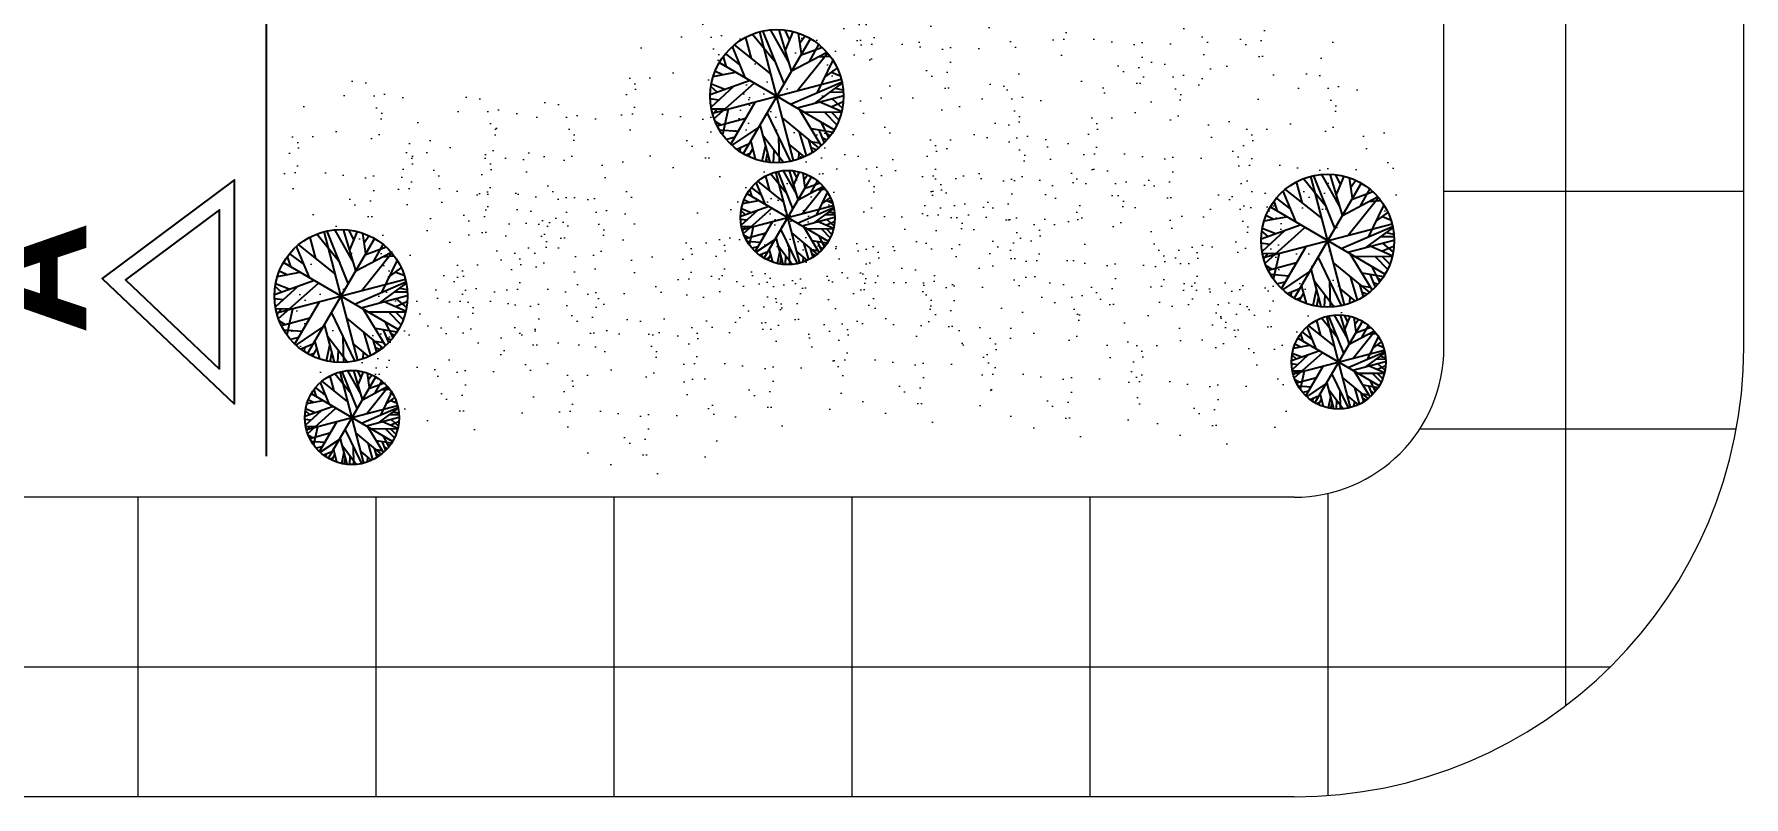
# Model space of a CAD drawing. Header units: millimetres. Extents: x 287 to 445, y 520 to 576.
# Drawn here: x 357.1 to 368.5, y 520.41 to 525.5 of the extents above; entities that cross this region are included whole.
import ezdxf

# ---------------------------------------------------------------- set-up
doc = ezdxf.new("R2010")
doc.units = ezdxf.units.MM
doc.header["$LTSCALE"] = 0.015
doc.layers.add('01 Corte', color=10, linetype='Continuous')
doc.layers.add('puntos alameda', color=94, linetype='Continuous')
for name, color, linetype, lineweight in [('pasto', 56, 'Continuous', 5), ('PISOS', 7, 'Continuous', 18), ('Texto', 133, 'Continuous', 20)]:
    doc.layers.add(name, color=color, linetype=linetype, lineweight=lineweight)
pattern_1 = [(270, (-204.1842, 883.2239), (1.5875, 1e-16), []), (7e-15, (-204.1842, 883.2239), (0, 1.5875), [])]

# ---------------------------------------------------------------- blocks, each defined once
blk = doc.blocks.new('Tree - deciduous plan')
for p, q in [((-37.0107, 47.0408), (-35.25, 35.5298)), ((-32.6092, 50.4264), (-23.2782, 23.5674)), ((-31.2008, 51.1035), (-0.2149, 20.1818)), ((-26.4472, 46.5894), (-26.2712, 53.8116)), ((-22.0458, 42.0753), (-16.5881, 57.6486)), ((-21.1656, 55.8436), (-0.0388, 45.0094)), ((-12.5388, 54.9406), (-7.9613, 59.4546)), ((-12.3627, 32.1443), (-12.5388, 58.7776)), ((-5.3205, 59.6806), (16.5105, 16.7963)), ((2.426, 54.9406), (-1.4472, 59.9056)), ((0, 59.9996), (0, -60)), ((0.4894, 48.6208), (3.6584, 59.6806)), ((18.2711, 35.5298), (5.419, 59.6806)), ((9.8203, 51.5549), (12.8133, 58.5516)), ((19.6795, 19.5047), (16.3344, 57.6486)), ((17.0387, 51.1035), (23.2006, 55.1666)), ((17.7429, 43.6552), (25.4894, 54.2636)), ((31.6513, 50.8778), (30.2429, 30.5643)), ((31.1232, 42.5267), (35.8767, 48.1693)), ((-49.8627, 32.8214), (-32.7853, 32.8214)), ((-45.8134, 38.2383), (-40.5318, 33.0471)), ((-43.8768, 36.4326), (-44.405, 40.2696)), ((42, 42), (-42, -42)), ((42, -42), (-42, 42)), ((-40.1797, 44.558), (-36.4825, 43.2038)), ((36.2288, 25.1474), (48.9049, 35.0784)), ((37.1091, 37.1098), (46.6161, 37.5612)), ((-32.2571, 20.6333), (-59.1937, 9.348)), ((-57.081, 17.9248), (-47.0458, 14.7649)), ((-56.0247, 20.859), (-20.8134, 20.859)), ((-54.7923, 24.4702), (-47.75, 21.0847)), ((-53.2078, 27.4044), (-40.1797, 20.859)), ((54.3626, 25.3731), (20.9119, 0.3198)), ((23.3767, 23.3417), (53.3063, 27.4044)), ((-59.7219, 2.8025), (-12.0106, 12.0565)), ((-58.6656, 12.7336), (-35.9543, 7.5424)), ((-54.6162, -24.7335), (-20.2853, 0.0941)), ((29.3626, -6.6771), (59.4682, 7.091)), ((38.5175, 13.4107), (58.2359, 13.6364)), ((-60, 0), (60, 0)), ((-59.7219, -4.8714), (-54.2641, -6.6771)), ((-45.2853, -0.1316), (-59.0177, -10.0627)), ((-58.4895, -12.3197), (-36.4825, -11.6426)), ((-14.8275, -15.0282), (-14.6515, -57.6865)), ((-10.074, -10.0627), (-2.5036, -59.7178)), ((9.2922, -9.1598), (59.6443, -2.8401)), ((26.3697, -18.4138), (58.9401, -9.8369)), ((-57.081, -18.4138), (-45.2853, -17.9624)), ((-52.6797, -18.188), (-55.4966, -22.0251)), ((-53.2078, -27.442), (-16.7641, -16.6081)), ((-38.9472, -29.0219), (-51.4472, -30.6018)), ((-47.2219, -19.3166), (-50.2148, -26.3135)), ((-46.5177, -30.1504), (-49.5106, -33.536)), ((-35.9543, -22.4765), (-44.0529, -40.5329)), ((-19.9331, -20.2194), (-28.5599, -52.721)), ((-0.0388, -19.0909), (25.8415, -53.8495)), ((18.6232, -18.6394), (26.7218, -53.3981)), ((18.7992, -18.6394), (57.3556, -17.2853)), ((30.419, -30.1504), (32.3556, -50.0125)), ((38.1654, -18.188), (52.426, -29.0219)), ((45.9119, -24.0564), (55.595, -22.2508)), ((-32.4331, -32.4075), (-48.1021, -35.5674)), ((-43.7008, -34.6645), (-46.6937, -37.373)), ((-24.6867, -37.8244), (-38.7712, -45.7241)), ((-26.2712, -43.9185), (-34.7219, -48.6583)), ((-14.6515, -36.2445), (-27.6797, -52.9467)), ((-21.5177, -45.4984), (-19.9331, -56.1065)), ((-14.6515, -32.1818), (-3.912, -59.4922)), ((-6.2008, -36.2445), (17.919, -57.0094)), ((22.8485, -36.4702), (35.3485, -48.4326)), ((24.7852, -44.8213), (23.0246, -54.978)), ((31.4753, -31.279), (49.6091, -33.3103)), ((41.5105, -32.6332), (46.088, -38.0501)), ((-14.6515, -47.3041), (-25.0388, -54.3009)), ((-8.4895, -47.5298), (-11.4825, -58.5893)), ((-6.3768, -52.721), (-9.3698, -58.815)), ((8.4119, -53.1724), (3.8344, -59.4922)), ((5.9471, -46.6269), (10.5246, -58.5893))]:
    blk.add_line(p, q)
blk.add_circle((0, 0), 60)

msp = doc.modelspace()

# ---------------------------------------------------------------- hatches: boundary and pattern name
at = {"layer": 'pasto', "ltscale": 0.3}
h = msp.add_hatch(dxfattribs=at)
h.set_pattern_fill('AR-SAND', color=256, scale=0.008, angle=90, style=0)
h.set_pattern_definition([(52.5, (136.7216, 541.8425), (0.3915306, -0.01280025), [0, -0.308864, 0, -0.34544, 0, -0.3302]), (82.5, (136.7216, 541.8425), (0.5734601, 0.3596186), [0, -0.166624, 0, -0.278384, 0, -0.10668]), (122.5, (136.7216, 541.59256), (0.00114975, 0.6327939), [0, -0.1016, 0, -0.36576, 0, -0.47752]), (132.5, (136.7216, 541.59256), (0.1783435, 0.6108452), [0, -0.0508, 0, -0.239776, 0, -0.27432])])
edge = h.paths.add_edge_path()
edge.add_arc((356.576, 525.907), 0.588, 90, 450, ccw=False)
h = msp.add_hatch(dxfattribs=at)
h.set_pattern_fill('AR-SAND', color=256, scale=0.008, angle=90, style=0)
h.set_pattern_definition([(52.5, (142.70835, 541.72112), (0.3915306, -0.01280025), [0, -0.308864, 0, -0.34544, 0, -0.3302]), (82.5, (142.70835, 541.7211), (0.5734601, 0.3596186), [0, -0.166624, 0, -0.278384, 0, -0.10668]), (122.5, (142.70835, 541.47118), (0.00114975, 0.6327939), [0, -0.1016, 0, -0.36576, 0, -0.47752]), (132.5, (142.70835, 541.4712), (0.1783435, 0.6108452), [0, -0.0508, 0, -0.239776, 0, -0.27432])])
edge = h.paths.add_edge_path()
edge.add_arc((362.563, 525.785), 0.588, 90, 450, ccw=False)
h = msp.add_hatch(dxfattribs=at)
h.set_pattern_fill('AR-SAND', color=256, scale=0.008, angle=90, style=0)
h.set_pattern_definition([(52.5, (145.39, 541.6139), (0.3915306, -0.01280025), [0, -0.308864, 0, -0.34544, 0, -0.3302]), (82.5, (145.39, 541.6139), (0.5734601, 0.3596186), [0, -0.166624, 0, -0.278384, 0, -0.10668]), (122.5, (145.39, 541.36395), (0.00114975, 0.6327939), [0, -0.1016, 0, -0.36576, 0, -0.47752]), (132.5, (145.39, 541.36395), (0.1783435, 0.6108452), [0, -0.0508, 0, -0.239776, 0, -0.27432])])
edge = h.paths.add_edge_path()
edge.add_arc((365.244, 525.678), 0.588, 90, 450, ccw=False)
h = msp.add_hatch(dxfattribs=at)
h.set_pattern_fill('AR-SAND', color=256, scale=0.008, angle=90, style=0)
h.set_pattern_definition([(52.5, (143.295, 541.4029), (0.3915306, -0.01280025), [0, -0.308864, 0, -0.34544, 0, -0.3302]), (82.5, (143.295, 541.4029), (0.5734601, 0.3596186), [0, -0.166624, 0, -0.278384, 0, -0.10668]), (122.5, (143.295, 541.15296), (0.00114975, 0.6327939), [0, -0.1016, 0, -0.36576, 0, -0.47752]), (132.5, (143.295, 541.15296), (0.1783435, 0.6108452), [0, -0.0508, 0, -0.239776, 0, -0.27432])])
edge = h.paths.add_edge_path()
edge.add_arc((363.149, 525.467), 0.588, 90, 450, ccw=False)
h = msp.add_hatch(dxfattribs=at)
h.set_pattern_fill('AR-SAND', color=256, scale=0.008, angle=90, style=0)
h.set_pattern_definition([(52.5, (144.57377, 541.4351), (0.3915306, -0.01280025), [0, -0.308864, 0, -0.34544, 0, -0.3302]), (82.5, (144.57377, 541.4351), (0.5734601, 0.3596186), [0, -0.166624, 0, -0.278384, 0, -0.10668]), (122.5, (144.57377, 541.18516), (0.00114975, 0.6327939), [0, -0.1016, 0, -0.36576, 0, -0.47752]), (132.5, (144.57377, 541.18516), (0.1783435, 0.6108452), [0, -0.0508, 0, -0.239776, 0, -0.27432])])
edge = h.paths.add_edge_path()
edge.add_arc((364.428, 525.499), 0.588, 90, 450, ccw=False)
h = msp.add_hatch(dxfattribs=at)
h.set_pattern_fill('AR-SAND', color=256, scale=0.008, angle=90, style=0)
h.set_pattern_definition([(52.5, (141.69625, 540.93657), (0.3915306, -0.01280025), [0, -0.308864, 0, -0.34544, 0, -0.3302]), (82.5, (141.69625, 540.93657), (0.5734601, 0.3596186), [0, -0.166624, 0, -0.278384, 0, -0.10668]), (122.5, (141.69625, 540.68663), (0.00114975, 0.6327939), [0, -0.1016, 0, -0.36576, 0, -0.47752]), (132.5, (141.69625, 540.68663), (0.1783435, 0.6108452), [0, -0.0508, 0, -0.239776, 0, -0.27432])])
edge = h.paths.add_edge_path()
edge.add_arc((361.551, 525.001), 0.588, 90, 450, ccw=False)
h = msp.add_hatch(dxfattribs=at)
h.set_pattern_fill('AR-SAND', color=256, scale=0.008, angle=90, style=0)
h.set_pattern_definition([(52.5, (142.4565, 540.83054), (0.3915306, -0.01280025), [0, -0.308864, 0, -0.34544, 0, -0.3302]), (82.5, (142.4565, 540.83054), (0.5734601, 0.3596186), [0, -0.166624, 0, -0.278384, 0, -0.10668]), (122.5, (142.4565, 540.5806), (0.00114975, 0.6327939), [0, -0.1016, 0, -0.36576, 0, -0.47752]), (132.5, (142.4565, 540.5806), (0.1783435, 0.6108452), [0, -0.0508, 0, -0.239776, 0, -0.27432])])
edge = h.paths.add_edge_path()
edge.add_arc((362.311, 524.895), 0.588, 90, 450, ccw=False)
h = msp.add_hatch(dxfattribs=at)
h.set_pattern_fill('AR-SAND', color=256, scale=0.008, angle=90, style=0)
h.set_pattern_definition([(52.5, (144.77832, 540.67086), (0.3915306, -0.01280025), [0, -0.308864, 0, -0.34544, 0, -0.3302]), (82.5, (144.7783, 540.67086), (0.5734601, 0.3596186), [0, -0.166624, 0, -0.278384, 0, -0.10668]), (122.5, (144.77832, 540.42092), (0.00114975, 0.6327939), [0, -0.1016, 0, -0.36576, 0, -0.47752]), (132.5, (144.7783, 540.4209), (0.1783435, 0.6108452), [0, -0.0508, 0, -0.239776, 0, -0.27432])])
edge = h.paths.add_edge_path()
edge.add_arc((364.633, 524.735), 0.588, 90, 450, ccw=False)
h = msp.add_hatch(dxfattribs=at)
h.set_pattern_fill('AR-SAND', color=256, scale=0.008, angle=90, style=0)
h.set_pattern_definition([(52.5, (139.4474, 540.5449), (0.3915306, -0.01280025), [0, -0.308864, 0, -0.34544, 0, -0.3302]), (82.5, (139.4474, 540.5449), (0.5734601, 0.3596186), [0, -0.166624, 0, -0.278384, 0, -0.10668]), (122.5, (139.4474, 540.29497), (0.00114975, 0.6327939), [0, -0.1016, 0, -0.36576, 0, -0.47752]), (132.5, (139.4474, 540.29497), (0.1783435, 0.6108452), [0, -0.0508, 0, -0.239776, 0, -0.27432])])
edge = h.paths.add_edge_path()
edge.add_arc((359.302, 524.609), 0.588, 90, 450, ccw=False)
h = msp.add_hatch(dxfattribs=at)
h.set_pattern_fill('AR-SAND', color=256, scale=0.008, angle=90, style=0)
h.set_pattern_definition([(52.5, (145.81277, 540.5951), (0.3915306, -0.01280025), [0, -0.308864, 0, -0.34544, 0, -0.3302]), (82.5, (145.81277, 540.5951), (0.5734601, 0.3596186), [0, -0.166624, 0, -0.278384, 0, -0.10668]), (122.5, (145.81277, 540.34515), (0.00114975, 0.6327939), [0, -0.1016, 0, -0.36576, 0, -0.47752]), (132.5, (145.81277, 540.34515), (0.1783435, 0.6108452), [0, -0.0508, 0, -0.239776, 0, -0.27432])])
edge = h.paths.add_edge_path()
edge.add_arc((365.667, 524.659), 0.588, 90, 450, ccw=False)
h = msp.add_hatch(dxfattribs=at)
h.set_pattern_fill('AR-SAND', color=256, scale=0.008, angle=90, style=0)
h.set_pattern_definition([(52.5, (140.20762, 540.43887), (0.3915306, -0.01280025), [0, -0.308864, 0, -0.34544, 0, -0.3302]), (82.5, (140.2076, 540.4389), (0.5734601, 0.3596186), [0, -0.166624, 0, -0.278384, 0, -0.10668]), (122.5, (140.20762, 540.18894), (0.00114975, 0.6327939), [0, -0.1016, 0, -0.36576, 0, -0.47752]), (132.5, (140.2076, 540.18894), (0.1783435, 0.6108452), [0, -0.0508, 0, -0.239776, 0, -0.27432])])
edge = h.paths.add_edge_path()
edge.add_arc((360.062, 524.503), 0.588, 90, 450, ccw=False)
h = msp.add_hatch(dxfattribs=at)
h.set_pattern_fill('AR-SAND', color=256, scale=0.008, angle=90, style=0)
h.set_pattern_definition([(52.5, (143.70278, 540.52398), (0.3915306, -0.01280025), [0, -0.308864, 0, -0.34544, 0, -0.3302]), (82.5, (143.7028, 540.524), (0.5734601, 0.3596186), [0, -0.166624, 0, -0.278384, 0, -0.10668]), (122.5, (143.70278, 540.27405), (0.00114975, 0.6327939), [0, -0.1016, 0, -0.36576, 0, -0.47752]), (132.5, (143.7028, 540.27405), (0.1783435, 0.6108452), [0, -0.0508, 0, -0.239776, 0, -0.27432])])
edge = h.paths.add_edge_path()
edge.add_arc((363.557, 524.588), 0.588, 90, 450, ccw=False)
h = msp.add_hatch(dxfattribs=at)
h.set_pattern_fill('AR-SAND', color=256, scale=0.008, angle=90, style=0)
h.set_pattern_definition([(52.5, (140.73235, 540.40157), (0.3915306, -0.01280025), [0, -0.308864, 0, -0.34544, 0, -0.3302]), (82.5, (140.73235, 540.40157), (0.5734601, 0.3596186), [0, -0.166624, 0, -0.278384, 0, -0.10668]), (122.5, (140.73235, 540.15164), (0.00114975, 0.6327939), [0, -0.1016, 0, -0.36576, 0, -0.47752]), (132.5, (140.73235, 540.15164), (0.1783435, 0.6108452), [0, -0.0508, 0, -0.239776, 0, -0.27432])])
edge = h.paths.add_edge_path()
edge.add_arc((360.587, 524.466), 0.588, 90, 450, ccw=False)
h = msp.add_hatch(dxfattribs=at)
h.set_pattern_fill('AR-SAND', color=256, scale=0.008, angle=90, style=0)
h.set_pattern_definition([(52.5, (143.73682, 540.2645), (0.3915306, -0.01280025), [0, -0.308864, 0, -0.34544, 0, -0.3302]), (82.5, (143.7368, 540.2645), (0.5734601, 0.3596186), [0, -0.166624, 0, -0.278384, 0, -0.10668]), (122.5, (143.73682, 540.01457), (0.00114975, 0.6327939), [0, -0.1016, 0, -0.36576, 0, -0.47752]), (132.5, (143.7368, 540.0146), (0.1783435, 0.6108452), [0, -0.0508, 0, -0.239776, 0, -0.27432])])
edge = h.paths.add_edge_path()
edge.add_arc((363.591, 524.329), 0.588, 90, 450, ccw=False)
h = msp.add_hatch(dxfattribs=at)
h.set_pattern_fill('AR-SAND', color=256, scale=0.008, angle=90, style=0)
h.set_pattern_definition([(52.5, (142.7328, 540.05655), (0.3915306, -0.01280025), [0, -0.308864, 0, -0.34544, 0, -0.3302]), (82.5, (142.7328, 540.05655), (0.5734601, 0.3596186), [0, -0.166624, 0, -0.278384, 0, -0.10668]), (122.5, (142.7328, 539.8066), (0.00114975, 0.6327939), [0, -0.1016, 0, -0.36576, 0, -0.47752]), (132.5, (142.7328, 539.8066), (0.1783435, 0.6108452), [0, -0.0508, 0, -0.239776, 0, -0.27432])])
edge = h.paths.add_edge_path()
edge.add_arc((362.587, 524.121), 0.588, 90, 450, ccw=False)
h = msp.add_hatch(dxfattribs=at)
h.set_pattern_fill('AR-SAND', color=256, scale=0.008, angle=90, style=0)
h.set_pattern_definition([(52.5, (144.395, 539.95864), (0.3915306, -0.01280025), [0, -0.308864, 0, -0.34544, 0, -0.3302]), (82.5, (144.395, 539.95864), (0.5734601, 0.3596186), [0, -0.166624, 0, -0.278384, 0, -0.10668]), (122.5, (144.395, 539.7087), (0.00114975, 0.6327939), [0, -0.1016, 0, -0.36576, 0, -0.47752]), (132.5, (144.395, 539.7087), (0.1783435, 0.6108452), [0, -0.0508, 0, -0.239776, 0, -0.27432])])
edge = h.paths.add_edge_path()
edge.add_arc((364.249, 524.023), 0.588, 90, 450, ccw=False)
h = msp.add_hatch(dxfattribs=at)
h.set_pattern_fill('AR-SAND', color=256, scale=0.008, angle=90, style=0)
h.set_pattern_definition([(52.5, (140.92955, 539.76757), (0.3915306, -0.01280025), [0, -0.308864, 0, -0.34544, 0, -0.3302]), (82.5, (140.92955, 539.76757), (0.5734601, 0.3596186), [0, -0.166624, 0, -0.278384, 0, -0.10668]), (122.5, (140.92955, 539.51764), (0.00114975, 0.6327939), [0, -0.1016, 0, -0.36576, 0, -0.47752]), (132.5, (140.92955, 539.51764), (0.1783435, 0.6108452), [0, -0.0508, 0, -0.239776, 0, -0.27432])])
edge = h.paths.add_edge_path()
edge.add_arc((360.784, 523.832), 0.588, 90, 450, ccw=False)
h = msp.add_hatch(dxfattribs=at)
h.set_pattern_fill('AR-SAND', color=256, scale=0.008, angle=90, style=0)
h.set_pattern_definition([(52.5, (142.0728, 539.83624), (0.3915306, -0.01280025), [0, -0.308864, 0, -0.34544, 0, -0.3302]), (82.5, (142.0728, 539.83624), (0.5734601, 0.3596186), [0, -0.166624, 0, -0.278384, 0, -0.10668]), (122.5, (142.0728, 539.5863), (0.00114975, 0.6327939), [0, -0.1016, 0, -0.36576, 0, -0.47752]), (132.5, (142.0728, 539.5863), (0.1783435, 0.6108452), [0, -0.0508, 0, -0.239776, 0, -0.27432])])
edge = h.paths.add_edge_path()
edge.add_arc((361.927, 523.9), 0.588, 90, 450, ccw=False)
h = msp.add_hatch(dxfattribs=at)
h.set_pattern_fill('AR-SAND', color=256, scale=0.008, angle=90, style=0)
h.set_pattern_definition([(52.5, (142.29472, 539.85813), (0.3915306, -0.01280025), [0, -0.308864, 0, -0.34544, 0, -0.3302]), (82.5, (142.2947, 539.85813), (0.5734601, 0.3596186), [0, -0.166624, 0, -0.278384, 0, -0.10668]), (122.5, (142.29472, 539.6082), (0.00114975, 0.6327939), [0, -0.1016, 0, -0.36576, 0, -0.47752]), (132.5, (142.2947, 539.6082), (0.1783435, 0.6108452), [0, -0.0508, 0, -0.239776, 0, -0.27432])])
edge = h.paths.add_edge_path()
edge.add_arc((362.149, 523.922), 0.588, 90, 450, ccw=False)
h = msp.add_hatch(dxfattribs=at)
h.set_pattern_fill('AR-SAND', color=256, scale=0.008, angle=90, style=0)
h.set_pattern_definition([(52.5, (143.31946, 539.81176), (0.3915306, -0.01280025), [0, -0.308864, 0, -0.34544, 0, -0.3302]), (82.5, (143.31946, 539.81176), (0.5734601, 0.3596186), [0, -0.166624, 0, -0.278384, 0, -0.10668]), (122.5, (143.31946, 539.56183), (0.00114975, 0.6327939), [0, -0.1016, 0, -0.36576, 0, -0.47752]), (132.5, (143.31946, 539.5618), (0.1783435, 0.6108452), [0, -0.0508, 0, -0.239776, 0, -0.27432])])
edge = h.paths.add_edge_path()
edge.add_arc((363.174, 523.876), 0.588, 90, 450, ccw=False)
h = msp.add_hatch(dxfattribs=at)
h.set_pattern_fill('AR-SAND', color=256, scale=0.008, angle=90, style=0)
h.set_pattern_definition([(52.5, (145.2261, 539.78728), (0.3915306, -0.01280025), [0, -0.308864, 0, -0.34544, 0, -0.3302]), (82.5, (145.2261, 539.7873), (0.5734601, 0.3596186), [0, -0.166624, 0, -0.278384, 0, -0.10668]), (122.5, (145.2261, 539.53735), (0.00114975, 0.6327939), [0, -0.1016, 0, -0.36576, 0, -0.47752]), (132.5, (145.2261, 539.53735), (0.1783435, 0.6108452), [0, -0.0508, 0, -0.239776, 0, -0.27432])])
edge = h.paths.add_edge_path()
edge.add_arc((365.081, 523.851), 0.588, 90, 450, ccw=False)
h = msp.add_hatch(dxfattribs=at)
h.set_pattern_fill('AR-SAND', color=256, scale=0.008, angle=90, style=0)
h.set_pattern_definition([(52.5, (145.44802, 539.80917), (0.3915306, -0.01280025), [0, -0.308864, 0, -0.34544, 0, -0.3302]), (82.5, (145.448, 539.80917), (0.5734601, 0.3596186), [0, -0.166624, 0, -0.278384, 0, -0.10668]), (122.5, (145.44802, 539.55923), (0.00114975, 0.6327939), [0, -0.1016, 0, -0.36576, 0, -0.47752]), (132.5, (145.448, 539.55923), (0.1783435, 0.6108452), [0, -0.0508, 0, -0.239776, 0, -0.27432])])
edge = h.paths.add_edge_path()
edge.add_arc((365.302, 523.873), 0.588, 90, 450, ccw=False)
h = msp.add_hatch(dxfattribs=at)
h.set_pattern_fill('AR-SAND', color=256, scale=0.008, angle=90, style=0)
h.set_pattern_definition([(52.5, (140.54737, 539.68815), (0.3915306, -0.01280025), [0, -0.308864, 0, -0.34544, 0, -0.3302]), (82.5, (140.5474, 539.68815), (0.5734601, 0.3596186), [0, -0.166624, 0, -0.278384, 0, -0.10668]), (122.5, (140.54737, 539.4382), (0.00114975, 0.6327939), [0, -0.1016, 0, -0.36576, 0, -0.47752]), (132.5, (140.5474, 539.4382), (0.1783435, 0.6108452), [0, -0.0508, 0, -0.239776, 0, -0.27432])])
edge = h.paths.add_edge_path()
edge.add_arc((360.402, 523.752), 0.588, 90, 450, ccw=False)
h = msp.add_hatch(dxfattribs=at)
h.set_pattern_fill('AR-SAND', color=256, scale=0.008, angle=90, style=0)
h.set_pattern_definition([(52.5, (139.49627, 539.4923), (0.3915306, -0.01280025), [0, -0.308864, 0, -0.34544, 0, -0.3302]), (82.5, (139.4963, 539.4923), (0.5734601, 0.3596186), [0, -0.166624, 0, -0.278384, 0, -0.10668]), (122.5, (139.49627, 539.24238), (0.00114975, 0.6327939), [0, -0.1016, 0, -0.36576, 0, -0.47752]), (132.5, (139.4963, 539.2424), (0.1783435, 0.6108452), [0, -0.0508, 0, -0.239776, 0, -0.27432])])
edge = h.paths.add_edge_path()
edge.add_arc((359.351, 523.556), 0.588, 90, 450, ccw=False)
h = msp.add_hatch(dxfattribs=at)
h.set_pattern_fill('AR-SAND', color=256, scale=0.008, angle=90, style=0)
h.set_pattern_definition([(52.5, (143.114, 539.29648), (0.3915306, -0.01280025), [0, -0.308864, 0, -0.34544, 0, -0.3302]), (82.5, (143.114, 539.2965), (0.5734601, 0.3596186), [0, -0.166624, 0, -0.278384, 0, -0.10668]), (122.5, (143.114, 539.04655), (0.00114975, 0.6327939), [0, -0.1016, 0, -0.36576, 0, -0.47752]), (132.5, (143.114, 539.04655), (0.1783435, 0.6108452), [0, -0.0508, 0, -0.239776, 0, -0.27432])])
edge = h.paths.add_edge_path()
edge.add_arc((362.968, 523.361), 0.588, 90, 450, ccw=False)
h = msp.add_hatch(dxfattribs=at)
h.set_pattern_fill('AR-SAND', color=256, scale=0.008, angle=90, style=0)
h.set_pattern_definition([(52.5, (140.0585, 539.24753), (0.3915306, -0.01280025), [0, -0.308864, 0, -0.34544, 0, -0.3302]), (82.5, (140.0585, 539.2475), (0.5734601, 0.3596186), [0, -0.166624, 0, -0.278384, 0, -0.10668]), (122.5, (140.0585, 538.9976), (0.00114975, 0.6327939), [0, -0.1016, 0, -0.36576, 0, -0.47752]), (132.5, (140.0585, 538.9976), (0.1783435, 0.6108452), [0, -0.0508, 0, -0.239776, 0, -0.27432])])
edge = h.paths.add_edge_path()
edge.add_arc((359.913, 523.312), 0.588, 90, 450, ccw=False)
h = msp.add_hatch(dxfattribs=at)
h.set_pattern_fill('AR-SAND', color=256, scale=0.008, angle=90, style=0)
h.set_pattern_definition([(52.5, (142.1118, 539.272), (0.3915306, -0.01280025), [0, -0.308864, 0, -0.34544, 0, -0.3302]), (82.5, (142.1118, 539.272), (0.5734601, 0.3596186), [0, -0.166624, 0, -0.278384, 0, -0.10668]), (122.5, (142.1118, 539.02207), (0.00114975, 0.6327939), [0, -0.1016, 0, -0.36576, 0, -0.47752]), (132.5, (142.1118, 539.02207), (0.1783435, 0.6108452), [0, -0.0508, 0, -0.239776, 0, -0.27432])])
edge = h.paths.add_edge_path()
edge.add_arc((361.966, 523.336), 0.588, 90, 450, ccw=False)
h = msp.add_hatch(dxfattribs=at)
h.set_pattern_fill('AR-SAND', color=256, scale=0.008, angle=90, style=0)
h.set_pattern_definition([(52.5, (144.10167, 539.1998), (0.3915306, -0.01280025), [0, -0.308864, 0, -0.34544, 0, -0.3302]), (82.5, (144.10167, 539.1998), (0.5734601, 0.3596186), [0, -0.166624, 0, -0.278384, 0, -0.10668]), (122.5, (144.10167, 538.94985), (0.00114975, 0.6327939), [0, -0.1016, 0, -0.36576, 0, -0.47752]), (132.5, (144.10167, 538.94985), (0.1783435, 0.6108452), [0, -0.0508, 0, -0.239776, 0, -0.27432])])
edge = h.paths.add_edge_path()
edge.add_arc((363.956, 523.264), 0.588, 90, 450, ccw=False)
h = msp.add_hatch(dxfattribs=at)
h.set_pattern_fill('AR-SAND', color=256, scale=0.008, angle=90, style=0)
h.set_pattern_definition([(52.5, (145.07944, 539.15083), (0.3915306, -0.01280025), [0, -0.308864, 0, -0.34544, 0, -0.3302]), (82.5, (145.07944, 539.15083), (0.5734601, 0.3596186), [0, -0.166624, 0, -0.278384, 0, -0.10668]), (122.5, (145.07944, 538.9009), (0.00114975, 0.6327939), [0, -0.1016, 0, -0.36576, 0, -0.47752]), (132.5, (145.07944, 538.9009), (0.1783435, 0.6108452), [0, -0.0508, 0, -0.239776, 0, -0.27432])])
edge = h.paths.add_edge_path()
edge.add_arc((364.934, 523.215), 0.588, 90, 450, ccw=False)
h = msp.add_hatch(dxfattribs=at)
h.set_pattern_fill('AR-SAND', color=256, scale=0.008, angle=90, style=0)
h.set_pattern_definition([(52.5, (141.2807, 538.95378), (0.3915306, -0.01280025), [0, -0.308864, 0, -0.34544, 0, -0.3302]), (82.5, (141.2807, 538.9538), (0.5734601, 0.3596186), [0, -0.166624, 0, -0.278384, 0, -0.10668]), (122.5, (141.2807, 538.70384), (0.00114975, 0.6327939), [0, -0.1016, 0, -0.36576, 0, -0.47752]), (132.5, (141.2807, 538.70384), (0.1783435, 0.6108452), [0, -0.0508, 0, -0.239776, 0, -0.27432])])
edge = h.paths.add_edge_path()
edge.add_arc((361.135, 523.018), 0.588, 90, 450, ccw=False)
at = {"layer": 'PISOS'}
h = msp.add_hatch(dxfattribs=at)
h.set_pattern_fill('NET', color=256, scale=0.5, angle=90, style=0)
h.set_pattern_definition(pattern_1)
h.paths.add_polyline_path([(368.503, 523.406), (368.503, 530.463), (366.503, 530.224), (366.503, 523.406, -0.414214), (365.503, 522.406), (363.801, 522.406), (364.021, 520.406), (365.503, 520.406, 0.414214)])
h = msp.add_hatch(dxfattribs=at)
h.set_pattern_fill('NET', color=256, scale=0.5, angle=90, style=0)
h.set_pattern_definition(pattern_1)
h.paths.add_polyline_path([(364.021, 520.406), (363.801, 522.406), (355.646, 522.406, -0.099999), (355.257, 522.485), (354.316, 520.717, 0.115335), (355.646, 520.406)])

# ---------------------------------------------------------------- linework, layer by layer
at = {"layer": '01 Corte'}
msp.add_line((358.645, 563.576), (358.645, 522.68), dxfattribs=at)
msp.add_lwpolyline([(358.434, 523.027), (358.434, 524.524), (357.552, 523.865), (358.434, 523.027)], dxfattribs=at)
msp.add_lwpolyline([(358.334, 523.26), (358.334, 524.325), (357.707, 523.856)], close=True, dxfattribs=at)
at = {"layer": 'PISOS'}
for p, q in [((366.503, 523.406), (366.503, 543.213)), ((368.503, 523.406), (368.503, 543.213)), ((365.503, 522.406), (355.646, 522.406)), ((365.503, 520.406), (355.646, 520.406))]:
    msp.add_line(p, q, dxfattribs=at)
for radius in [3, 1]:
    msp.add_arc((365.503, 523.406), radius, 270, 0, dxfattribs=at)

# ---------------------------------------------------------------- block references
at = {"layer": 'puntos alameda', "color": 7, "linetype": 'ByBlock', "lineweight": 0}
for p, xscale, yscale, zscale, rotation in [((362.052, 525.083), 0.007405634628365269, 0.007405634628365269, 0.007405634628365269, 104.6705850332758), ((362.125, 524.273), 0.00524074937675885, 0.00524074937675885, 0.00524074937675885, 104.6705850334841), ((365.727, 524.119), 0.007405634628365269, 0.007405634628365269, 0.007405634628365269, 104.6705850332758), ((359.145, 523.749), 0.007405634628365269, 0.007405634628365269, 0.007405634628365269, 104.6705850332758), ((365.8, 523.309), 0.00524074937675885, 0.00524074937675885, 0.00524074937675885, 104.6705850334841), ((359.218, 522.938), 0.00524074937675885, 0.00524074937675885, 0.00524074937675885, 104.6705850334841)]:
    msp.add_blockref('Tree - deciduous plan', p, dxfattribs=dict(at, xscale=xscale, yscale=yscale, zscale=zscale, rotation=rotation))

# ---------------------------------------------------------------- texts
at = {"layer": 'Texto', "insert": (356.697, 523.87), "char_height": 0.75, "width": 1.0727, "attachment_point": 2, "rotation": 90}
msp.add_mtext('{\\fArial|b1|i0|c0|p34;A}', dxfattribs=at)

doc.saveas('drawing.dxf')
